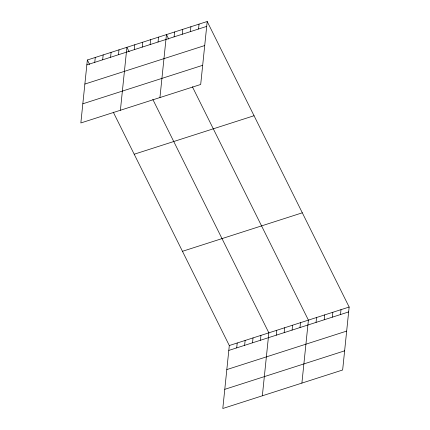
<?xml version="1.0" encoding="UTF-8"?>
<svg xmlns="http://www.w3.org/2000/svg" width="430" height="430" viewBox="0 0 430 430"><rect width="100%" height="100%" fill="white"/><g stroke="black" fill="none" stroke-linecap="round" stroke-linejoin="round"><path stroke-width="0.64" d="M87.355 60.001L80.845 122.964L200.692 84.463L207.201 21.5L87.355 60.001L89.585 64.484M94.761 62.345L95.267 57.459M102.668 59.808L103.173 54.916M110.58 57.265L111.085 52.374M118.486 54.723L118.992 49.837M120.395 110.257L126.904 47.295L129.134 51.783M134.31 49.643L134.816 44.752M142.217 47.101L142.722 42.21M150.129 44.559L150.634 39.673M158.036 42.022L158.541 37.13M159.944 97.556L166.453 34.588L168.684 39.076M174.096 36.862L174.601 31.97M182.245 34.244L182.75 29.353M190.399 31.627L190.904 26.735M198.547 29.009L199.052 24.118M113.283 112.16L229.308 345.537L222.799 408.5L342.645 369.999L349.155 307.036L207.201 21.5M236.71 347.881L237.215 342.995M244.622 345.344L245.127 340.452M252.528 342.801L253.033 337.91M260.44 340.259L260.945 335.373M262.348 395.793L268.857 332.831L152.833 99.454M276.259 335.18L276.764 330.288M284.171 332.637L284.676 327.751M292.077 330.095L292.583 325.209M299.989 327.558L300.495 322.667M301.898 383.092L308.407 320.124L192.382 86.752M316.05 322.398L316.555 317.507M324.198 319.78L324.704 314.889M332.347 317.163L332.852 312.271M340.495 314.545L341.001 309.654M86.849 64.887L206.696 26.391M84.866 84.054L204.712 45.553M82.829 103.797L202.675 65.301M134.198 154.225L254.044 115.729M182.46 251.308L302.306 212.807M229.308 345.537L349.155 307.036M228.803 350.423L348.649 311.927M226.82 369.59L346.666 331.089M224.782 389.333L344.629 350.837"/></g></svg>
